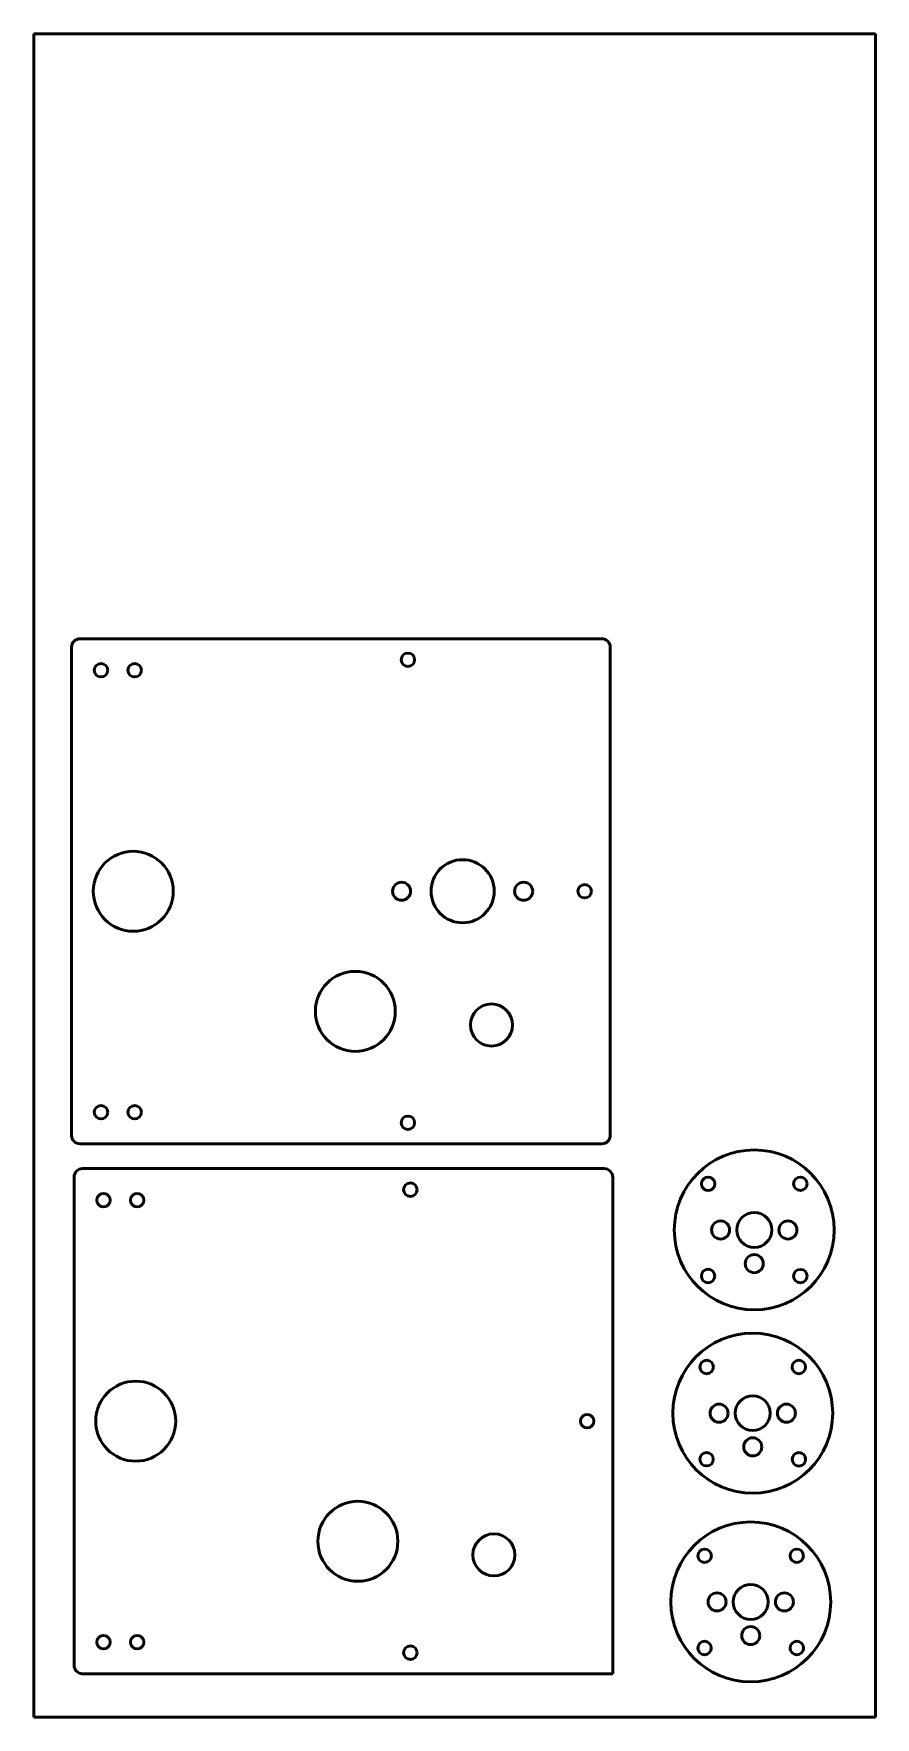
# Model space of a CAD drawing. Header units: millimetres. Extents: x 197 to 397, y 10 to 410.
import ezdxf

# ---------------------------------------------------------------- set-up
doc = ezdxf.new("R2010")
doc.units = ezdxf.units.MM
doc.layers.add('Visible (ISO)', color=7, linetype='Continuous', lineweight=50)

msp = doc.modelspace()

# ---------------------------------------------------------------- linework, layer by layer
at = {"layer": 'Visible (ISO)'}
for p, q in [((197, 410), (397, 410)), ((197, 10), (197, 410)), ((397, 410), (397, 10)), ((206, 148.26), (206, 264.26)), ((208, 266.26), (332, 266.26)), ((334, 148.26), (334, 264.26)), ((332, 146.26), (208, 146.26)), ((208.59, 140.36), (332.59, 140.36)), ((206.59, 22.36), (206.59, 138.36)), ((334.59, 20.36), (334.59, 138.36)), ((334.59, 20.36), (208.59, 20.36)), ((397, 10), (197, 10))]:
    msp.add_line(p, q, dxfattribs=at)
for centre, radius in [((213, 258.76), 1.6), ((221, 258.76), 1.6), ((285.93, 261.26), 1.6), ((220.66, 206.26), 9.5), ((298.93, 206.26), 7.5), ((284.43, 206.26), 2.15), ((313.43, 206.26), 2.15), ((327.93, 206.26), 1.6), ((273.44, 177.71), 9.5), ((305.78, 174.49), 5), ((213, 153.76), 1.6), ((221, 153.76), 1.6), ((285.93, 151.26), 1.6), ((368.23, 125.79), 19), ((286.52, 135.36), 1.6), ((357.27, 136.75), 1.6), ((379.18, 136.76), 1.6), ((213.59, 132.86), 1.6), ((221.59, 132.86), 1.6), ((368.23, 125.79), 4.15), ((360.23, 125.79), 2.15), ((376.23, 125.79), 2.15), ((357.26, 114.84), 1.6), ((368.23, 117.79), 2.15), ((379.19, 114.83), 1.6), ((367.87, 82.26), 19), ((356.91, 93.22), 1.6), ((378.82, 93.23), 1.6), ((221.25, 80.36), 9.5), ((359.87, 82.26), 2.15), ((367.87, 82.26), 4.15), ((375.87, 82.26), 2.15), ((328.52, 80.36), 1.6), ((367.87, 74.26), 2.15), ((356.9, 71.31), 1.6), ((378.84, 71.3), 1.6), ((274.03, 51.82), 9.5), ((367.39, 37.42), 19), ((306.36, 48.59), 5), ((356.43, 48.38), 1.6), ((378.33, 48.39), 1.6), ((367.39, 37.42), 4.15), ((359.39, 37.42), 2.15), ((375.39, 37.42), 2.15), ((213.59, 27.86), 1.6), ((221.59, 27.86), 1.6), ((356.42, 26.47), 1.6), ((367.39, 29.42), 2.15), ((378.35, 26.46), 1.6), ((286.52, 25.36), 1.6)]:
    msp.add_circle(centre, radius, dxfattribs=at)
for centre, start, end in [((208, 264.26), 90, 180), ((332, 264.26), 0, 90), ((208, 148.26), 180, 270), ((332, 148.26), 270, 0), ((208.59, 138.36), 90, 180), ((332.59, 138.36), 0, 90), ((208.59, 22.36), 180, 270)]:
    msp.add_arc(centre, 2, start, end, dxfattribs=at)

doc.saveas('drawing.dxf')
